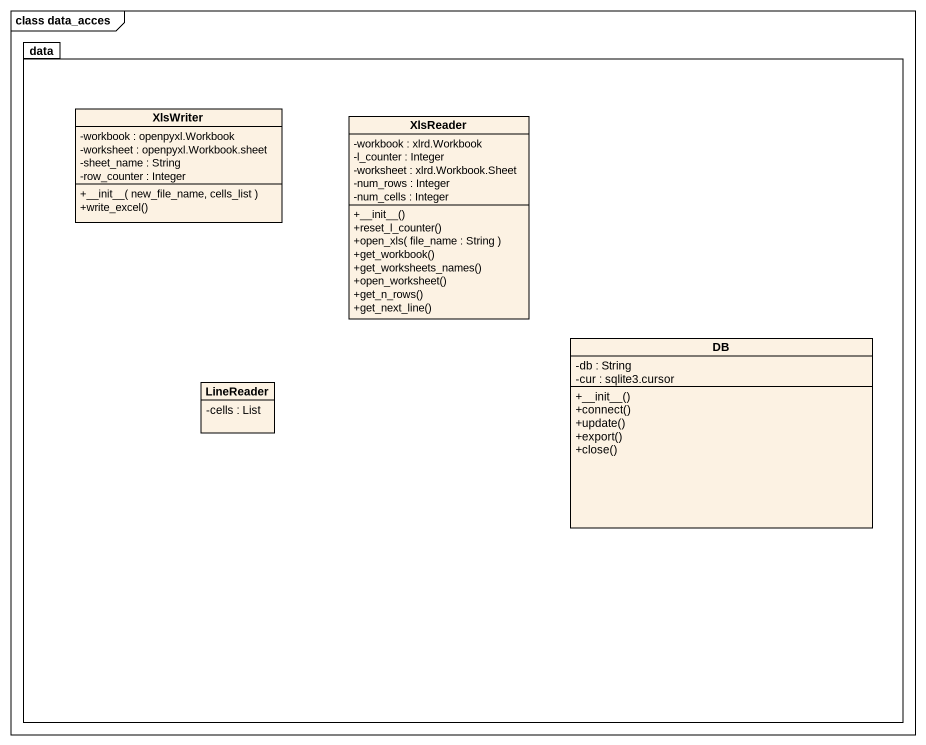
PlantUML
@startuml
mainframe class data_acces
hide circle
hide empty members
skinparam classAttributeIconSize 0
package data {
  class XlsWriter {
    -workbook : openpyxl.Workbook
    -worksheet : openpyxl.Workbook.sheet
    -sheet_name : String
    -row_counter : Integer
    +~__init~__( new_file_name, cells_list )
    +write_excel()
  }
  class XlsReader {
    -workbook : xlrd.Workbook
    -l_counter : Integer
    -worksheet : xlrd.Workbook.Sheet
    -num_rows : Integer
    -num_cells : Integer
    +~__init~__()
    +reset_l_counter()
    +open_xls( file_name : String )
    +get_workbook()
    +get_worksheets_names()
    +open_worksheet()
    +get_n_rows()
    +get_next_line()
  }
  class DB {
    -db : String
    -cur : sqlite3.cursor
    +~__init~__()
    +connect()
    +update()
    +export()
    +close()
  }
  class LineReader {
    -cells : List
  }
}
@enduml
